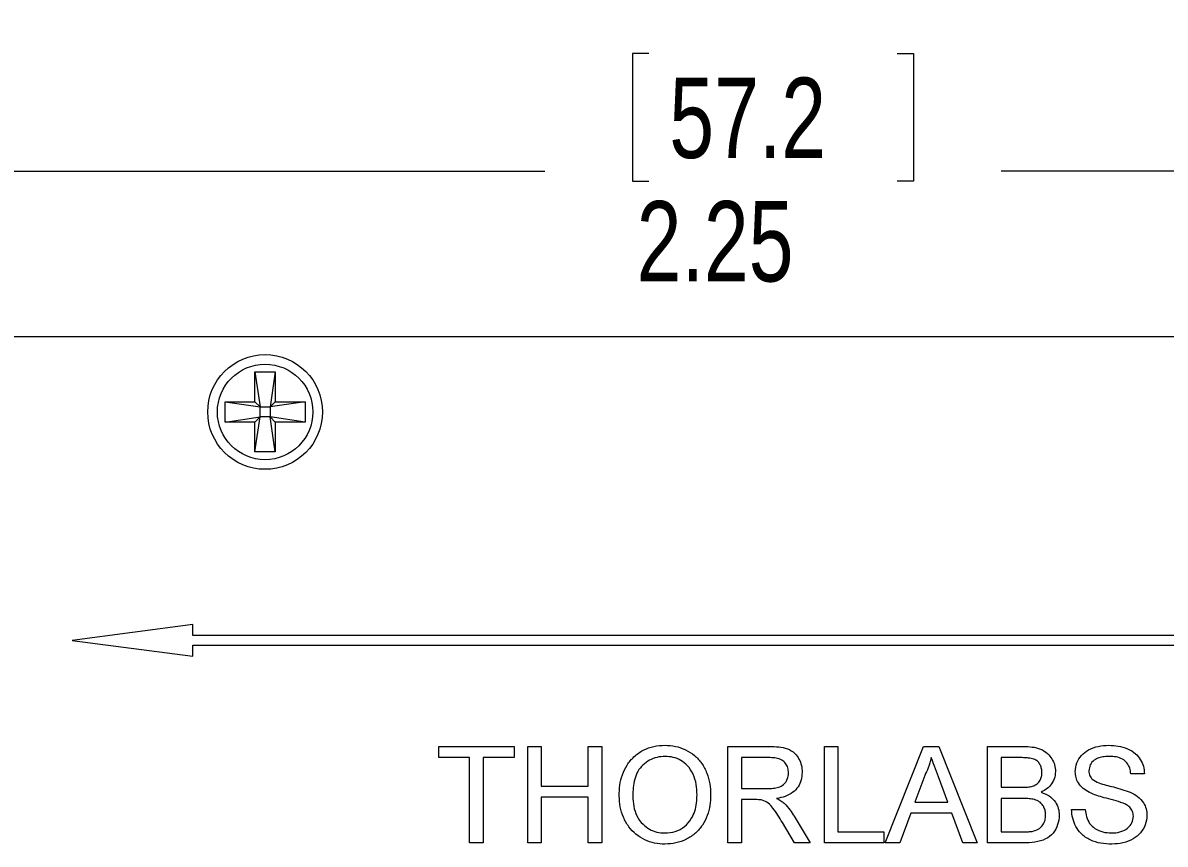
# Model space of a CAD drawing. Header units: inches. Extents: x 0.1 to 10.9, y 0 to 8.5.
# Drawn here: x 2.537 to 3.722, y 6.384 to 7.236 of the extents above; entities that cross this region are included whole.
import ezdxf

# ---------------------------------------------------------------- set-up
doc = ezdxf.new("R2010")
doc.units = ezdxf.units.IN
doc.header["$MEASUREMENT"] = 0
doc.styles.add('SLDTEXTSTYLE0', font='TXT', dxfattribs={"width": 0.75})
doc.dimstyles.new('SLDDIMSTYLE1', dxfattribs={"dimtxt": 0.083333, "dimasz": 0.125, "dimexe": 0, "dimexo": 0.0625, "dimgap": 0.020833, "dimtad": 0, "dimtih": 1, "dimtoh": 1, "dimrnd": 1e-09, "dimzin": 12, "dimdsep": 46, "dimtxsty": 'SLDTEXTSTYLE0', "dimsah": 1, "dimcen": 0.09, "dimadec": 0, "dimazin": 3, "dimtfac": 1, "dimtofl": 0, "dimtmove": 0, "dimatfit": 3, "dimfxl": 1, "dimfrac": 2, "dimtolj": 1, "dimtzin": 12, "dimarcsym": 0})
doc.dimstyles.new('SLDDIMSTYLE3', dxfattribs={"dimtxt": 0.083333, "dimasz": 0.125, "dimexe": 0, "dimexo": 0.0625, "dimgap": 0.020833, "dimtad": 0, "dimtih": 1, "dimtoh": 1, "dimrnd": 1e-09, "dimzin": 4, "dimdsep": 46, "dimtxsty": 'SLDTEXTSTYLE0', "dimsah": 1, "dimcen": 0.09, "dimadec": 0, "dimazin": 1, "dimtfac": 1, "dimtofl": 0, "dimtmove": 0, "dimatfit": 3, "dimfxl": 1, "dimfrac": 2, "dimtolj": 1, "dimtzin": 12, "dimarcsym": 0})

# ---------------------------------------------------------------- blocks, each defined once
blk = doc.blocks.new('*D17')
at = {"color": 7, "linetype": 'Continuous', "lineweight": 0}
for p, q in [((3.2542, 7.662), (3.2373, 7.662)), ((3.2373, 7.662), (3.2373, 7.5296)), ((3.4196, 7.662), (3.4365, 7.662)), ((3.4365, 7.662), (3.4365, 7.5296)), ((2.0381, 6.8603), (2.0381, 7.6102)), ((4.6381, 6.8603), (4.6381, 7.6102)), ((2.0381, 7.5402), (3.117, 7.5402)), ((4.6381, 7.5402), (3.5567, 7.5402)), ((3.2373, 7.5296), (3.2542, 7.5296)), ((3.4365, 7.5296), (3.4196, 7.5296))]:
    blk.add_line(p, q, dxfattribs=at)
for points in [[(2.0381, 7.5402), (2.1631, 7.5202), (2.1631, 7.5602)], [(4.6381, 7.5402), (4.5131, 7.5602), (4.5131, 7.5202)]]:
    blk.add_solid(points, dxfattribs=at)
at = {"color": 7, "linetype": 'Continuous', "lineweight": 0, "char_height": 0.08333, "attachment_point": 1, "style": 'SLDTEXTSTYLE0'}
for s, insert in [('66', (3.2753, 7.637, -0.6218)), ('2.60', (3.1954, 7.509, -0.6218))]:
    blk.add_mtext(s, dxfattribs=dict(at, insert=insert))
blk = doc.blocks.new('*D18')
at = {"color": 7, "linetype": 'Continuous', "lineweight": 0}
for p, q in [((3.1861, 7.204), (3.1693, 7.204)), ((3.1693, 7.204), (3.1693, 7.0716)), ((3.4438, 7.204), (3.4607, 7.204)), ((3.4607, 7.204), (3.4607, 7.0716)), ((2.2131, 6.7353), (2.2131, 7.1522)), ((4.4631, 6.7353), (4.4631, 7.1522)), ((2.2131, 7.0822), (3.0783, 7.0822)), ((4.4631, 7.0822), (3.5517, 7.0822)), ((3.1693, 7.0716), (3.1861, 7.0716)), ((3.4607, 7.0716), (3.4438, 7.0716))]:
    blk.add_line(p, q, dxfattribs=at)
for points in [[(2.2131, 7.0822), (2.3381, 7.0622), (2.3381, 7.1022)], [(4.4631, 7.0822), (4.3381, 7.1022), (4.3381, 7.0622)]]:
    blk.add_solid(points, dxfattribs=at)
at = {"color": 7, "linetype": 'Continuous', "lineweight": 0, "char_height": 0.08333, "attachment_point": 1, "style": 'SLDTEXTSTYLE0'}
for s, insert in [('57.2', (3.2073, 7.179, -0.6218)), ('2.25', (3.1735, 7.051, -0.6218))]:
    blk.add_mtext(s, dxfattribs=dict(at, insert=insert))

msp = doc.modelspace()

# ---------------------------------------------------------------- linework, layer by layer
at = {"color": 7, "linetype": 'Continuous', "lineweight": 0}
for p, q in [((4.1906, 6.9103), (2.4856, 6.9103)), ((2.7776, 6.8738), (2.7828, 6.8376)), ((2.7776, 6.8738), (2.7986, 6.8738)), ((2.7776, 6.8428), (2.7776, 6.8738)), ((2.7986, 6.8738), (2.7933, 6.8376)), ((2.7986, 6.8738), (2.7986, 6.8428)), ((2.7466, 6.8428), (2.7776, 6.8428)), ((2.7466, 6.8218), (2.7466, 6.8428)), ((2.7466, 6.8428), (2.7828, 6.8376)), ((2.7776, 6.8428), (2.7828, 6.8376)), ((2.7828, 6.8376), (2.7933, 6.8376)), ((2.7828, 6.8271), (2.7828, 6.8376)), ((2.7933, 6.8376), (2.7986, 6.8428)), ((2.8296, 6.8428), (2.7933, 6.8376)), ((2.7933, 6.8376), (2.7933, 6.8271)), ((2.7986, 6.8428), (2.8296, 6.8428)), ((2.8296, 6.8428), (2.8296, 6.8218)), ((2.7466, 6.8218), (2.7828, 6.8271)), ((2.7776, 6.7908), (2.7828, 6.8271)), ((2.7828, 6.8271), (2.7776, 6.8218)), ((2.7933, 6.8271), (2.7828, 6.8271)), ((2.8296, 6.8218), (2.7933, 6.8271)), ((2.7986, 6.7908), (2.7933, 6.8271)), ((2.7986, 6.8218), (2.7933, 6.8271)), ((2.7776, 6.8218), (2.7466, 6.8218)), ((2.7776, 6.7908), (2.7776, 6.8218)), ((2.7986, 6.8218), (2.7986, 6.7908)), ((2.8296, 6.8218), (2.7986, 6.8218)), ((2.7986, 6.7908), (2.7776, 6.7908)), ((2.7131, 6.6118), (2.5881, 6.5953)), ((2.7131, 6.6003), (2.7131, 6.6118)), ((3.9631, 6.6003), (2.7131, 6.6003)), ((2.5881, 6.5953), (2.7131, 6.5789)), ((2.7131, 6.5789), (2.7131, 6.5903)), ((2.7131, 6.5903), (3.9631, 6.5903)), ((2.9682, 6.4853), (3.0464, 6.4853)), ((2.9682, 6.4738), (2.9682, 6.4853)), ((3.0464, 6.4853), (3.0464, 6.4738)), ((3.0605, 6.4853), (3.0746, 6.4853)), ((3.0605, 6.3853), (3.0605, 6.4853)), ((3.0746, 6.4853), (3.0746, 6.4443)), ((3.1233, 6.4853), (3.1374, 6.4853)), ((3.1233, 6.4443), (3.1233, 6.4853)), ((3.1374, 6.4853), (3.1374, 6.3853)), ((3.2682, 6.4853), (3.3116, 6.4853)), ((3.2682, 6.3853), (3.2682, 6.4853)), ((3.3682, 6.4853), (3.3823, 6.4853)), ((3.3682, 6.3853), (3.3682, 6.4853)), ((3.3823, 6.4853), (3.3823, 6.3969)), ((3.4314, 6.3853), (3.4711, 6.4853)), ((3.4711, 6.4853), (3.487, 6.4853)), ((3.487, 6.4853), (3.5267, 6.3853)), ((3.5374, 6.4853), (3.5749, 6.4853)), ((3.5374, 6.3853), (3.5374, 6.4853)), ((3.0002, 6.4738), (2.9682, 6.4738)), ((3.0002, 6.3853), (3.0002, 6.4738)), ((3.0143, 6.4738), (3.0143, 6.3853)), ((3.0464, 6.4738), (3.0143, 6.4738)), ((3.3121, 6.4738), (3.2823, 6.4738)), ((3.2823, 6.4738), (3.2823, 6.4417)), ((3.5706, 6.4738), (3.5515, 6.4738)), ((3.5515, 6.4738), (3.5515, 6.443)), ((3.4723, 6.4553), (3.462, 6.4276)), ((3.4962, 6.4276), (3.4864, 6.4539)), ((3.7002, 6.4571), (3.6861, 6.4571)), ((3.0746, 6.4443), (3.1233, 6.4443)), ((3.2823, 6.4417), (3.3091, 6.4417)), ((3.5515, 6.443), (3.5721, 6.443)), ((3.0746, 6.4327), (3.0746, 6.3853)), ((3.1233, 6.4327), (3.0746, 6.4327)), ((3.1233, 6.3853), (3.1233, 6.4327)), ((3.2823, 6.4302), (3.2823, 6.3853)), ((3.2967, 6.4302), (3.2823, 6.4302)), ((3.462, 6.4276), (3.4962, 6.4276)), ((3.5736, 6.4315), (3.5515, 6.4315)), ((3.5515, 6.4315), (3.5515, 6.3969)), ((3.3369, 6.4129), (3.3533, 6.3853)), ((3.4578, 6.4161), (3.4464, 6.3853)), ((3.5004, 6.4161), (3.4578, 6.4161)), ((3.5118, 6.3853), (3.5004, 6.4161)), ((3.6246, 6.4199), (3.6387, 6.4199)), ((3.3371, 6.3853), (3.3247, 6.4064)), ((3.3823, 6.3969), (3.4297, 6.3969)), ((3.4297, 6.3969), (3.4297, 6.3853)), ((3.5515, 6.3969), (3.5752, 6.3969)), ((3.0143, 6.3853), (3.0002, 6.3853)), ((3.0746, 6.3853), (3.0605, 6.3853)), ((3.1374, 6.3853), (3.1233, 6.3853)), ((3.2823, 6.3853), (3.2682, 6.3853)), ((3.3533, 6.3853), (3.3371, 6.3853)), ((3.4297, 6.3853), (3.3682, 6.3853)), ((3.4464, 6.3853), (3.4314, 6.3853)), ((3.5267, 6.3853), (3.5118, 6.3853)), ((3.575, 6.3853), (3.5374, 6.3853))]:
    msp.add_line(p, q, dxfattribs=at)
for radius in [0.0595, 0.0495]:
    msp.add_circle((2.7881, 6.8323), radius, dxfattribs=at)
for points, knots in [([(3.1554, 6.434), (3.1555, 6.4377), (3.1557, 6.4452), (3.1583, 6.4561), (3.1631, 6.4664), (3.1705, 6.4751), (3.18, 6.4819), (3.1911, 6.4859), (3.199, 6.4864), (3.2029, 6.4866)], [0, 0, 0, 0, 0.140164, 0.280261, 0.420257, 0.560204, 0.706761, 0.853301, 1, 1, 1, 1]), ([(3.2029, 6.4866), (3.2065, 6.4864), (3.2139, 6.486), (3.2244, 6.4823), (3.2337, 6.4763), (3.2413, 6.468), (3.2466, 6.4579), (3.2497, 6.4467), (3.2501, 6.439), (3.2502, 6.4352)], [0, 0, 0, 0, 0.140023, 0.279984, 0.41995, 0.559854, 0.706488, 0.853202, 1, 1, 1, 1]), ([(3.3116, 6.4853), (3.3146, 6.4852), (3.3208, 6.4851), (3.3299, 6.4836), (3.3375, 6.479), (3.342, 6.4724), (3.3447, 6.4656), (3.345, 6.4608), (3.3451, 6.4583)], [0, 0, 0, 0, 0.18716, 0.373994, 0.559654, 0.706282, 0.853139, 1, 1, 1, 1]), ([(3.5749, 6.4853), (3.5778, 6.4852), (3.5837, 6.4851), (3.5924, 6.4831), (3.5996, 6.4787), (3.6043, 6.4727), (3.6073, 6.4664), (3.6077, 6.4617), (3.6079, 6.4594)], [0, 0, 0, 0, 0.187013, 0.373716, 0.559983, 0.706618, 0.853358, 1, 1, 1, 1]), ([(3.6284, 6.4592), (3.6288, 6.4623), (3.6294, 6.4685), (3.6345, 6.4765), (3.6423, 6.4825), (3.6523, 6.486), (3.6595, 6.4864), (3.6632, 6.4866)], [0, 0, 0, 0, 0.186434, 0.37294, 0.55933, 0.779533, 1, 1, 1, 1]), ([(3.6632, 6.4866), (3.6665, 6.4865), (3.6731, 6.4862), (3.6827, 6.4834), (3.6907, 6.4787), (3.6962, 6.4721), (3.6994, 6.4649), (3.7, 6.4597), (3.7002, 6.4571)], [0, 0, 0, 0, 0.18693, 0.373727, 0.560018, 0.706527, 0.853232, 1, 1, 1, 1]), ([(3.2029, 6.4751), (3.2001, 6.4749), (3.1945, 6.4745), (3.1866, 6.4713), (3.1797, 6.4664), (3.1743, 6.4596), (3.1712, 6.4514), (3.1697, 6.4427), (3.1695, 6.4368), (3.1695, 6.4338)], [0, 0, 0, 0, 0.139973, 0.279861, 0.419839, 0.559567, 0.706246, 0.853093, 1, 1, 1, 1]), ([(3.2361, 6.4353), (3.236, 6.4389), (3.2357, 6.4461), (3.2325, 6.4567), (3.2269, 6.4653), (3.2195, 6.4711), (3.2115, 6.4745), (3.2058, 6.4749), (3.2029, 6.4751)], [0, 0, 0, 0, 0.1869641, 0.3737213, 0.5600697, 0.7067105, 0.8533174, 1, 1, 1, 1]), ([(3.331, 6.458), (3.3309, 6.4598), (3.3306, 6.4633), (3.3281, 6.468), (3.3239, 6.4717), (3.3182, 6.4735), (3.3141, 6.4737), (3.3121, 6.4738)], [0, 0, 0, 0, 0.186758, 0.373217, 0.559543, 0.779423, 1, 1, 1, 1]), ([(3.4791, 6.4738), (3.4781, 6.4702), (3.4764, 6.4638), (3.4735, 6.4579), (3.4723, 6.4553)], [0, 0, 0, 0, 0.559915, 1, 1, 1, 1]), ([(3.4864, 6.4539), (3.4851, 6.4576), (3.4826, 6.4642), (3.4802, 6.4709), (3.4791, 6.4738)], [0, 0, 0, 0, 0.560003, 1, 1, 1, 1]), ([(3.5938, 6.4581), (3.5938, 6.4595), (3.5936, 6.4622), (3.5923, 6.4661), (3.59, 6.4695), (3.5863, 6.4722), (3.5814, 6.4733), (3.576, 6.4737), (3.5724, 6.4738), (3.5706, 6.4738)], [0, 0, 0, 0, 0.125117, 0.250174, 0.375054, 0.499759, 0.666082, 0.833023, 1, 1, 1, 1]), ([(3.6637, 6.4751), (3.6619, 6.475), (3.6583, 6.4749), (3.6529, 6.4738), (3.6477, 6.4713), (3.6434, 6.4666), (3.6428, 6.4623), (3.6425, 6.4601)], [0, 0, 0, 0, 0.187429, 0.374686, 0.561422, 0.781004, 1, 1, 1, 1]), ([(3.6861, 6.4571), (3.6858, 6.4591), (3.6852, 6.4631), (3.6823, 6.4685), (3.6773, 6.4727), (3.6708, 6.4748), (3.6661, 6.475), (3.6637, 6.4751)], [0, 0, 0, 0, 0.186959, 0.373396, 0.559611, 0.779502, 1, 1, 1, 1]), ([(3.3091, 6.4417), (3.311, 6.4418), (3.3149, 6.4419), (3.3207, 6.4427), (3.3263, 6.4456), (3.3303, 6.4512), (3.3308, 6.4558), (3.331, 6.458)], [0, 0, 0, 0, 0.187461, 0.374777, 0.561133, 0.780255, 1, 1, 1, 1]), ([(3.3451, 6.4583), (3.3449, 6.4557), (3.3446, 6.4505), (3.3412, 6.4433), (3.3356, 6.4372), (3.3276, 6.4332), (3.3216, 6.432), (3.3186, 6.4315)], [0, 0, 0, 0, 0.186707, 0.3732, 0.559739, 0.779619, 1, 1, 1, 1]), ([(3.5842, 6.4442), (3.5858, 6.4448), (3.589, 6.4461), (3.5921, 6.4499), (3.5936, 6.4541), (3.5938, 6.4568), (3.5938, 6.4581)], [0, 0, 0, 0, 0.279918, 0.559084, 0.779377, 1, 1, 1, 1]), ([(3.6079, 6.4594), (3.6077, 6.4568), (3.6071, 6.4516), (3.6033, 6.4453), (3.5983, 6.4407), (3.5947, 6.4388), (3.5929, 6.4379)], [0, 0, 0, 0, 0.279571, 0.55928, 0.779575, 1, 1, 1, 1]), ([(3.6432, 6.4376), (3.6409, 6.4389), (3.6364, 6.4414), (3.6316, 6.4469), (3.6289, 6.4531), (3.6286, 6.4572), (3.6284, 6.4592)], [0, 0, 0, 0, 0.280274, 0.559958, 0.779995, 1, 1, 1, 1]), ([(3.6425, 6.4601), (3.6427, 6.4583), (3.643, 6.4549), (3.6452, 6.4524), (3.6461, 6.4513)], [0, 0, 0, 0, 0.559616, 1, 1, 1, 1]), ([(3.6461, 6.4513), (3.6484, 6.45), (3.6528, 6.4473), (3.6604, 6.4452), (3.6714, 6.4426), (3.6796, 6.4398), (3.6855, 6.4379)], [0, 0, 0, 0, 0.185884, 0.372788, 0.559741, 1, 1, 1, 1]), ([(3.2028, 6.384), (3.1992, 6.3842), (3.192, 6.3846), (3.1817, 6.3882), (3.1725, 6.394), (3.1649, 6.402), (3.1595, 6.4118), (3.156, 6.4227), (3.1556, 6.4302), (3.1554, 6.434)], [0, 0, 0, 0, 0.140042, 0.280016, 0.419983, 0.559922, 0.706553, 0.85328, 1, 1, 1, 1]), ([(3.1695, 6.4338), (3.1696, 6.4303), (3.17, 6.4232), (3.1733, 6.413), (3.1792, 6.4049), (3.1865, 6.3993), (3.1944, 6.3961), (3.2, 6.3957), (3.2027, 6.3956)], [0, 0, 0, 0, 0.186894, 0.373487, 0.559928, 0.706607, 0.853237, 1, 1, 1, 1]), ([(3.2027, 6.3956), (3.2064, 6.3959), (3.2137, 6.3964), (3.2234, 6.4019), (3.2302, 6.4096), (3.234, 6.4183), (3.2359, 6.4267), (3.236, 6.4324), (3.2361, 6.4353)], [0, 0, 0, 0, 0.186498, 0.372748, 0.559218, 0.706032, 0.852976, 1, 1, 1, 1]), ([(3.2502, 6.4352), (3.2501, 6.4315), (3.2498, 6.4242), (3.2469, 6.4135), (3.242, 6.4036), (3.2348, 6.395), (3.2252, 6.3888), (3.2143, 6.3847), (3.2066, 6.3843), (3.2028, 6.384)], [0, 0, 0, 0, 0.140138, 0.280215, 0.420247, 0.560154, 0.70667, 0.853323, 1, 1, 1, 1]), ([(3.5721, 6.443), (3.5744, 6.443), (3.5784, 6.443), (3.5824, 6.4438), (3.5842, 6.4442)], [0, 0, 0, 0, 0.560392, 1, 1, 1, 1]), ([(3.5929, 6.4379), (3.5958, 6.4368), (3.6016, 6.4347), (3.6078, 6.4284), (3.6113, 6.4212), (3.6116, 6.4164), (3.6118, 6.414)], [0, 0, 0, 0, 0.280211, 0.55967, 0.779709, 1, 1, 1, 1]), ([(3.678, 6.4265), (3.6748, 6.4276), (3.6683, 6.4297), (3.6591, 6.432), (3.6506, 6.4344), (3.6457, 6.4365), (3.6432, 6.4376)], [0, 0, 0, 0, 0.279944, 0.560042, 0.780091, 1, 1, 1, 1]), ([(3.6855, 6.4379), (3.6881, 6.4365), (3.6934, 6.4339), (3.6991, 6.4277), (3.7023, 6.4207), (3.7026, 6.416), (3.7028, 6.4137)], [0, 0, 0, 0, 0.280259, 0.559694, 0.779814, 1, 1, 1, 1]), ([(3.3037, 6.4297), (3.3024, 6.4299), (3.3001, 6.4302), (3.2978, 6.4302), (3.2967, 6.4302)], [0, 0, 0, 0, 0.559853, 1, 1, 1, 1]), ([(3.3247, 6.4064), (3.3231, 6.409), (3.32, 6.4141), (3.3154, 6.421), (3.3104, 6.4271), (3.3059, 6.4289), (3.3037, 6.4297)], [0, 0, 0, 0, 0.280478, 0.560909, 0.780753, 1, 1, 1, 1]), ([(3.3186, 6.4315), (3.3201, 6.4307), (3.3229, 6.4293), (3.3253, 6.4274), (3.3264, 6.4265)], [0, 0, 0, 0, 0.560133, 1, 1, 1, 1]), ([(3.3264, 6.4265), (3.3286, 6.4242), (3.3326, 6.42), (3.3356, 6.4151), (3.3369, 6.4129)], [0, 0, 0, 0, 0.5598177, 1, 1, 1, 1]), ([(3.5977, 6.4142), (3.5976, 6.4156), (3.5975, 6.4184), (3.596, 6.4225), (3.5936, 6.4261), (3.5899, 6.4291), (3.5849, 6.4307), (3.5792, 6.4314), (3.5754, 6.4314), (3.5736, 6.4315)], [0, 0, 0, 0, 0.125064, 0.250075, 0.374976, 0.499829, 0.666218, 0.833089, 1, 1, 1, 1]), ([(3.6887, 6.413), (3.6885, 6.4147), (3.6882, 6.4182), (3.6853, 6.4223), (3.6817, 6.4249), (3.6793, 6.426), (3.678, 6.4265)], [0, 0, 0, 0, 0.279602, 0.558799, 0.779323, 1, 1, 1, 1]), ([(3.6118, 6.414), (3.6115, 6.4107), (3.6108, 6.4041), (3.6059, 6.3951), (3.5975, 6.3885), (3.5866, 6.3857), (3.5788, 6.3854), (3.575, 6.3853)], [0, 0, 0, 0, 0.186667, 0.373327, 0.559207, 0.779277, 1, 1, 1, 1]), ([(3.5837, 6.3973), (3.5859, 6.3979), (3.5903, 6.3989), (3.595, 6.4035), (3.5973, 6.4089), (3.5976, 6.4124), (3.5977, 6.4142)], [0, 0, 0, 0, 0.280337, 0.559113, 0.779397, 1, 1, 1, 1]), ([(3.6665, 6.384), (3.6626, 6.3842), (3.6549, 6.3845), (3.6436, 6.3878), (3.6346, 6.3941), (3.6288, 6.4022), (3.6254, 6.4108), (3.6248, 6.4169), (3.6246, 6.4199)], [0, 0, 0, 0, 0.186972, 0.373632, 0.559863, 0.706513, 0.85321, 1, 1, 1, 1]), ([(3.6387, 6.4199), (3.6391, 6.4174), (3.6398, 6.4124), (3.6429, 6.4053), (3.649, 6.3998), (3.6569, 6.3962), (3.6629, 6.3958), (3.6659, 6.3956)], [0, 0, 0, 0, 0.187041, 0.373604, 0.559919, 0.77983, 1, 1, 1, 1]), ([(3.6659, 6.3956), (3.6689, 6.3958), (3.6748, 6.3961), (3.6826, 6.3998), (3.6877, 6.406), (3.6884, 6.4107), (3.6887, 6.413)], [0, 0, 0, 0, 0.280854, 0.560725, 0.780456, 1, 1, 1, 1]), ([(3.7028, 6.4137), (3.7024, 6.4104), (3.7017, 6.4039), (3.6965, 6.3954), (3.6884, 6.3888), (3.678, 6.3847), (3.6703, 6.3843), (3.6665, 6.384)], [0, 0, 0, 0, 0.186457, 0.373013, 0.55956, 0.779625, 1, 1, 1, 1]), ([(3.5752, 6.3969), (3.5768, 6.3968), (3.5796, 6.3968), (3.5825, 6.3972), (3.5837, 6.3973)], [0, 0, 0, 0, 0.5601, 1, 1, 1, 1])]:
    msp.add_open_spline(points, degree=3, knots=knots, dxfattribs=at)

# ---------------------------------------------------------------- dimensions: what is measured, and where the dimension line sits
for base, p1, p2, dimstyle, picture, middle in [((4.6381, 7.5402), (2.0381, 6.8103), (4.6381, 6.8103), 'SLDDIMSTYLE3', '*D17', (3.3369, 7.5402)), ((4.4631, 7.0822), (2.2131, 6.6853), (4.4631, 6.6853), 'SLDDIMSTYLE1', '*D18', (3.315, 7.0822))]:
    dim = msp.add_linear_dim(base=base, p1=p1, p2=p2, dimstyle=dimstyle, dxfattribs=at)
    dim.commit()
    dim.dimension.update_dxf_attribs({"geometry": picture, "text_midpoint": middle, "dimtype": 160})

doc.saveas('drawing.dxf')
